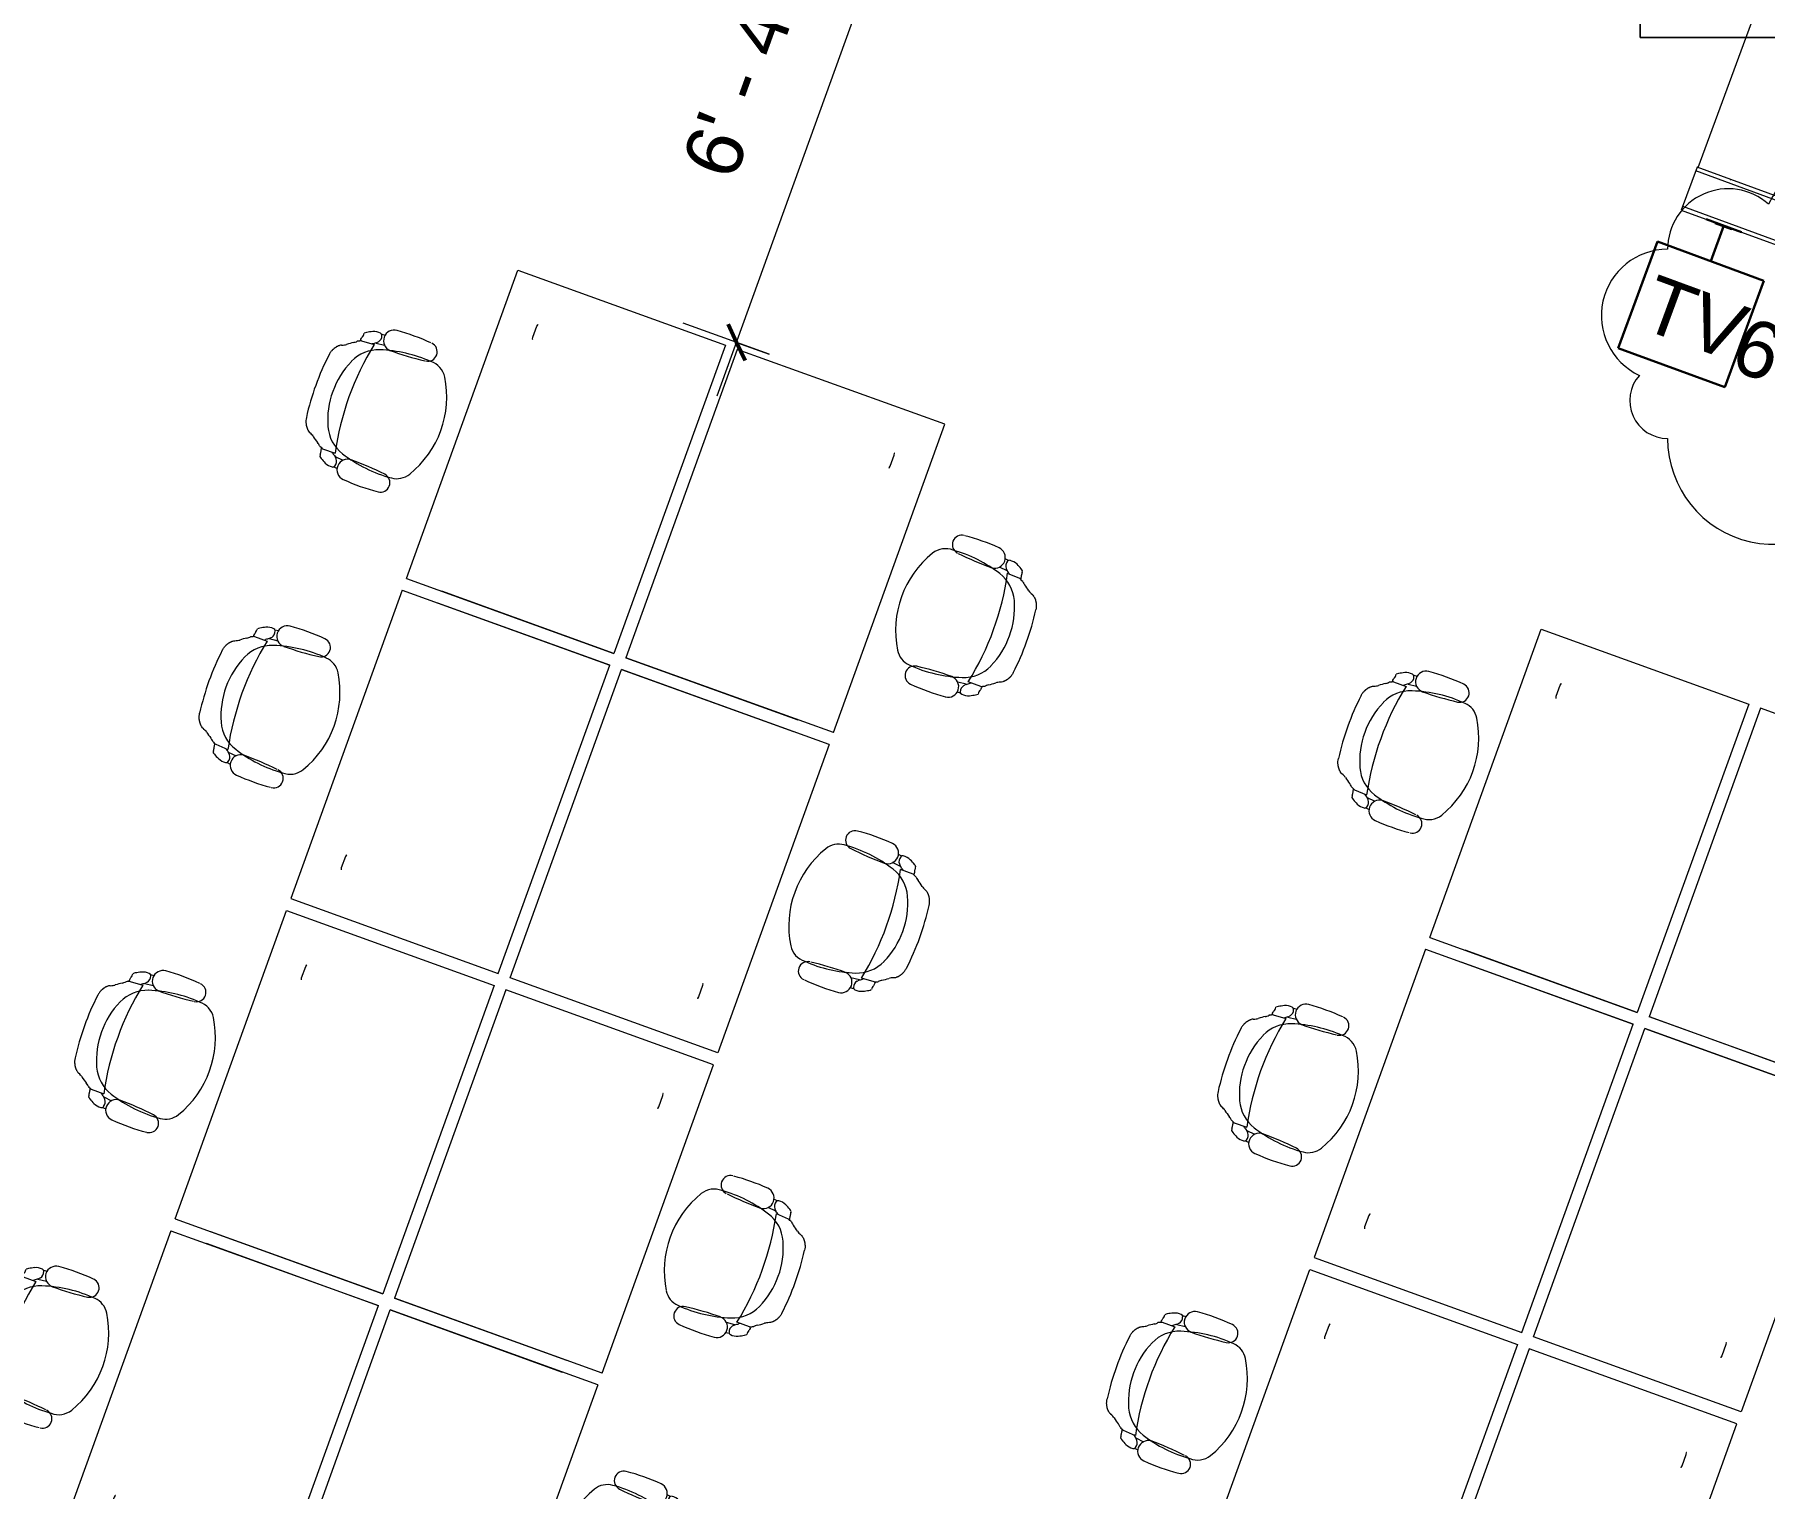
# Model space of a CAD drawing. Header units: inches. Extents: x -2349 to 1043, y -456 to 2193.
# Drawn here: x -361 to -86.7, y 107.3 to 337.9 of the extents above; entities that cross this region are included whole.
import ezdxf

# ---------------------------------------------------------------- set-up
doc = ezdxf.new("R2010")
doc.units = ezdxf.units.IN
doc.header["$MEASUREMENT"] = 0
for name, color, linetype, lineweight in [('A-ANNO-DIMS', 211, 'Continuous', 9), ('A-ANNO-DIMS-96', 211, 'Continuous', 9), ('A-ANNO-NOTE', 131, 'Continuous', 30), ('A-AREA-IDEN', 2, 'Continuous', 9), ('A-DETL', 90, 'Continuous', 9), ('A-WALL', 113, 'Continuous', 13), ('A-WALL-PATT', 111, 'Continuous', 13), ('E-ELEC-FIXT', 91, 'Continuous', 9), ('G-ANNO-REVC', 71, 'Continuous', 9), ('I-FURN', 30, 'Continuous', 9), ('I-WALL', 2, 'Continuous', 13)]:
    doc.layers.add(name, color=color, linetype=linetype, lineweight=lineweight)
doc.styles.add('Swis721 Lt BT', font='swissl.ttf', dxfattribs={"height": 9})
doc.dimstyles.new('OTJ_-_3_32__Linear_-1__precision', dxfattribs={"dimscale": 12, "dimtxt": 9.497835, "dimasz": 0.375, "dimexe": 0.75, "dimexo": 0.5, "dimgap": 0.5, "dimtad": 1, "dimdec": 0, "dimzin": 3, "dimdsep": 46, "dimlunit": 4, "dimtxsty": 'Swis721 Lt BT', "dimblk1": 'OBLIQUE', "dimblk2": 'OBLIQUE', "dimsah": 1, "dimcen": 0.09, "dimdle": 0.75, "dimazin": 0, "dimtfac": 1, "dimtdec": 4, "dimtix": 1, "dimtmove": 0, "dimatfit": 3, "dimfxl": 1, "dimtvp": 1, "dimtfill": 1, "dimfrac": 2, "dimtolj": 1, "dimtzin": 0, "dimarcsym": 2})

# ---------------------------------------------------------------- blocks, each defined once
blk = doc.blocks.new('Steelcase - Ology - Desk Electric - Rectangular - 29__ D - 52_ x 35_-7821971-7TH FLOOR POWER _ SIGNAL')
at = {"layer": 'I-FURN'}
for p, q in [((-29, 23.78), (-29, -11.22)), ((-29, 23.78), (23, 23.78)), ((23, 23.78), (23, -11.22)), ((23, -11.22), (-29, -11.22))]:
    blk.add_line(p, q, dxfattribs=at)
blk = doc.blocks.new('Steelcase - Ology - Desk Electric - Base - Rectangular - 29__ D - 34__ W - 76__ W-7821973-7TH FLOOR POWER _ SIGNAL')
at = {"layer": 'I-FURN'}
for p, q in [((-28.68, -11.22), (-28.68, 17.78)), ((13.8, 17.83), (14.11, 17.9)), ((13.8, 17.79), (13.8, 17.83)), ((14.11, 17.9), (16.01, 17.9)), ((16.01, 17.9), (16.31, 17.83)), ((16.31, 17.83), (16.31, 17.79))]:
    blk.add_line(p, q, dxfattribs=at)
blk = doc.blocks.new('Steelcase - Seating - Series 1 - Task Chair - Task Chair-7826191-7TH FLOOR POWER _ SIGNAL')
at = {"layer": 'I-FURN'}
for p, q in [((-11.19, 5.22), (-11.25, 5.79)), ((-9.56, 4.85), (-9.71, 6.23)), ((9.56, 4.85), (9.71, 6.22)), ((11.19, 5.22), (11.25, 5.79)), ((-9.88, 5.14), (-9.56, 4.85)), ((-9.09, 2.55), (-9.22, 4.65)), ((9.09, 2.55), (9.09, 4.68)), ((9.2, 4.34), (9.09, 4.19)), ((9.88, 5.14), (9.56, 4.85)), ((-10.17, 2.55), (-10.38, 2.55)), ((10.17, 2.55), (10.38, 2.55))]:
    blk.add_line(p, q, dxfattribs=at)
for centre, radius, start, end in [((0, 3.46), 15.77, 58.7484, 121.2516), ((-6.5, 14.17), 3.24, 121.2516, 182.5329), ((6.5, 14.16), 3.25, 4.2769, 58.7484), ((-11.04, 13.04), 1.5, 6.6891, 175.0013), ((11.73, 12.42), 21.53, 175.7231, 197.8999), ((-12.1, 12.55), 21.92, 342.1001, 4.8659), ((11.04, 13.04), 1.5, 4.9987, 173.3109), ((22.73, 9.96), 35.4, 175.0013, 184.2771), ((-61.01, 7.05), 51.82, 0.295, 6.6891), ((61.01, 7.18), 51.82, 173.3109, 179.7112), ((-22.73, 10.08), 35.4, 355.485, 4.9987), ((-10.88, 7.44), 1.69, 184.2771, 355.7229), ((-3.05, 7.65), 6, 197.8999, 245.746), ((3.05, 7.65), 6, 294.254, 342.1001), ((10.88, 7.43), 1.68, 179.7112, 355.485), ((-2.85, 9.17), 7.99, 212.7486, 217.2514), ((-0.12, 48.46), 44.74, 258.2624, 281.8839), ((2.85, 9.17), 7.99, 322.7486, 327.2514), ((0, 14.41), 13.41, 245.746, 294.254)]:
    blk.add_arc(centre, radius, start, end, dxfattribs=at)
for centre, major_axis, ratio, start_param, end_param in [((-9.53, 4.74), (-0.03, 2.1), 0.841362, 1.437975, 2.055322), ((-10.94, 4.92), (0.004, 0.422), 0.857374, 0.293852, 1.396344), ((-8.59, 6.34), (-1.72, 5.94), 0.52706, 1.867354, 2.032914), ((-11.02, 3.62), (0.99, 1.63), 0.718676, 6.150324, 6.997733), ((-9.88, 3.86), (-0.31, 1.61), 0.651034, 2.090555, 2.375013), ((11.02, 3.62), (-0.99, 1.63), 0.718676, 5.568638, 6.416046), ((9.88, 3.86), (0.31, 1.61), 0.651034, 3.908172, 4.192631), ((8.59, 6.34), (1.72, 5.94), 0.52706, 4.250271, 4.415832), ((10.94, 4.92), (-0.004, 0.422), 0.857374, 4.886841, 5.989333), ((9.53, 4.74), (0.03, 2.1), 0.841362, 4.227863, 4.84521), ((2.41, -4.34), (-12.7, 6.86), 0.060387, 6.047601, 6.170681), ((14.26, -36.92), (-23.61, 40.36), 0.024762, 0.196185, 0.257818), ((-4.52, -16.42), (-4.45, 18.42), 0.085659, 6.08302, 6.197318), ((-4.27, -16.52), (-4.71, 18.52), 0.083254, 6.023824, 6.082104), ((86.51, 0.26), (-95.89, 4.54), 0.22439, 0.152414, 0.195437), ((-7.15, -5.5), (-0.87, 6.2), 0.154562, 5.723362, 6.025046), ((7.16, -5.51), (0.87, 6.2), 0.154825, 0.257987, 0.559064), ((-86.51, 0.11), (95.89, 4.68), 0.223967, 6.087389, 6.130455), ((4.31, -16.54), (4.67, 18.53), 0.08384, 0.18012, 0.258824), ((4.62, -16.47), (4.35, 18.45), 0.086501, 0.088023, 0.178733), ((-14.1, -37.05), (23.45, 40.49), 0.023763, 6.024156, 6.086879), ((-2.41, -4.34), (12.7, 6.86), 0.060387, 0.112505, 0.235585), ((0.01, 31.09), (-37.17, 0.02), 0.886583, 1.428196, 1.714006)]:
    blk.add_ellipse(centre, major_axis=major_axis, ratio=ratio, start_param=start_param, end_param=end_param, dxfattribs=at)
for points, knots in [([(-9, 2.35), (-9.06, 2.35), (-9.17, 2.37), (-9.39, 2.4), (-9.6, 2.44), (-9.74, 2.47), (-9.81, 2.49), (-9.84, 2.5), (-9.85, 2.5)], [0, 0, 0, 0, 0.142857, 0.285714, 0.571429, 0.785714, 0.892857, 1, 1, 1, 1]), ([(9, 2.35), (9.06, 2.35), (9.17, 2.37), (9.39, 2.4), (9.6, 2.44), (9.74, 2.47), (9.81, 2.49), (9.84, 2.5), (9.85, 2.5)], [0, 0, 0, 0, 0.142857, 0.285714, 0.571429, 0.785714, 0.892857, 1, 1, 1, 1]), ([(-7.38, -0.17), (-7.35, -0.26), (-7.27, -0.4), (-7.14, -0.56), (-7.05, -0.66), (-6.98, -0.73), (-6.91, -0.8), (-6.83, -0.86), (-6.74, -0.93), (-6.65, -1), (-6.56, -1.06), (-6.46, -1.12), (-6.36, -1.18), (-6.25, -1.24), (-6.14, -1.29), (-5.99, -1.35), (-5.72, -1.45), (-5.46, -1.5), (-5.29, -1.53)], [-1, -1, -1, -1, -0.833333, -0.75, -0.708333, -0.666667, -0.625, -0.583333, -0.541667, -0.5, -0.458333, -0.416667, -0.375, -0.333333, -0.291667, -0.25, -0.166667, 0, 0, 0, 0]), ([(5.29, -1.53), (5.46, -1.51), (5.72, -1.45), (5.99, -1.36), (6.14, -1.29), (6.25, -1.24), (6.36, -1.19), (6.46, -1.13), (6.56, -1.07), (6.65, -1), (6.74, -0.94), (6.83, -0.87), (6.91, -0.8), (6.98, -0.73), (7.05, -0.66), (7.14, -0.57), (7.27, -0.4), (7.35, -0.26), (7.38, -0.18)], [-1, -1, -1, -1, -0.833333, -0.75, -0.708333, -0.666667, -0.625, -0.583333, -0.541667, -0.5, -0.458333, -0.416667, -0.375, -0.333333, -0.291667, -0.25, -0.166667, 0, 0, 0, 0])]:
    blk.add_open_spline(points, degree=3, knots=knots, dxfattribs=at)
blk = doc.blocks.new('Steelcase - Ology - Desk Electric - Rectangular - 29__ D - 52_ x 35_-7821944-7TH FLOOR POWER _ SIGNAL')
at = {"layer": 'I-FURN'}
for p, q in [((-29, -23.78), (-29, 11.22)), ((23, 11.22), (-29, 11.22)), ((23, -23.78), (23, 11.22)), ((-29, -23.78), (23, -23.78))]:
    blk.add_line(p, q, dxfattribs=at)
blk = doc.blocks.new('Steelcase - Ology - Desk Electric - Base - Rectangular - 29__ D - 34__ W - 76__ W-7821946-7TH FLOOR POWER _ SIGNAL')
at = {"layer": 'I-FURN'}
for p, q in [((-28.68, 11.22), (-28.68, -17.78)), ((13.8, -17.79), (13.8, -17.83)), ((13.8, -17.83), (14.11, -17.9)), ((14.11, -17.9), (16.01, -17.9)), ((16.01, -17.9), (16.31, -17.83)), ((16.31, -17.83), (16.31, -17.79))]:
    blk.add_line(p, q, dxfattribs=at)
blk = doc.blocks.new('Steelcase - Seating - Series 1 - Task Chair - Task Chair-7826190-7TH FLOOR POWER _ SIGNAL')
at = {"layer": 'I-FURN'}
for p, q in [((-10.17, -2.55), (-10.38, -2.55)), ((-9.09, -2.55), (-9.22, -4.65)), ((9.09, -2.55), (9.09, -4.68)), ((10.17, -2.55), (10.38, -2.55)), ((-11.19, -5.22), (-11.25, -5.79)), ((-9.88, -5.14), (-9.56, -4.85)), ((-9.56, -4.85), (-9.71, -6.23)), ((9.2, -4.34), (9.09, -4.19)), ((9.88, -5.14), (9.56, -4.85)), ((9.56, -4.85), (9.71, -6.22)), ((11.19, -5.22), (11.25, -5.79))]:
    blk.add_line(p, q, dxfattribs=at)
for centre, radius, start, end in [((-3.05, -7.65), 6, 114.254, 162.1001), ((0, -14.41), 13.41, 65.746, 114.254), ((3.05, -7.65), 6, 17.8999, 65.746), ((-2.85, -9.17), 7.99, 142.7486, 147.2514), ((-0.12, -48.46), 44.74, 78.1161, 101.7376), ((2.85, -9.17), 7.99, 32.7486, 37.2514), ((22.73, -9.96), 35.4, 175.7229, 184.9987), ((-10.88, -7.44), 1.69, 4.2771, 175.7229), ((11.73, -12.42), 21.53, 162.1001, 184.2769), ((-61.01, -7.05), 51.82, 353.3109, 359.705), ((-12.1, -12.55), 21.92, 355.1341, 17.8999), ((10.88, -7.43), 1.68, 4.515, 180.2888), ((61.01, -7.18), 51.82, 180.2888, 186.6891), ((-22.73, -10.08), 35.4, 355.0013, 4.515), ((-11.04, -13.04), 1.5, 184.9987, 353.3109), ((11.04, -13.04), 1.5, 186.6891, 355.0013), ((-6.5, -14.17), 3.24, 177.4671, 238.7484), ((6.5, -14.16), 3.25, 301.2516, 355.7231), ((0, -3.46), 15.77, 238.7484, 301.2516)]:
    blk.add_arc(centre, radius, start, end, dxfattribs=at)
for centre, major_axis, ratio, start_param, end_param in [((-7.15, 5.5), (0.87, 6.2), 0.154562, 3.399732, 3.701416), ((0.01, -31.09), (37.17, 0.02), 0.886583, 1.427587, 1.713397), ((7.16, 5.51), (-0.87, 6.2), 0.154825, 2.582529, 2.883606), ((-9.88, -3.86), (0.31, 1.61), 0.651034, 0.76658, 1.051038), ((2.41, 4.34), (12.7, 6.86), 0.060387, 3.254097, 3.377177), ((14.26, 36.92), (23.61, 40.36), 0.024762, 2.883774, 2.945408), ((-4.52, 16.42), (4.45, 18.42), 0.085659, 3.22746, 3.341758), ((-4.27, 16.52), (4.71, 18.52), 0.083254, 3.342674, 3.400954), ((86.51, -0.26), (95.89, 4.54), 0.22439, 2.946156, 2.989179), ((-86.51, -0.11), (-95.89, 4.68), 0.223967, 3.294323, 3.337389), ((4.31, 16.54), (-4.67, 18.53), 0.08384, 2.882769, 2.961473), ((4.62, 16.47), (-4.35, 18.45), 0.086501, 2.96286, 3.053569), ((-14.1, 37.05), (-23.45, 40.49), 0.023763, 3.337899, 3.400622), ((-2.41, 4.34), (-12.7, 6.86), 0.060387, 2.906008, 3.029088), ((9.88, -3.86), (-0.31, 1.61), 0.651034, 5.232147, 5.516606), ((-9.53, -4.74), (0.03, 2.1), 0.841362, 1.08627, 1.703617), ((-10.94, -4.92), (-0.004, 0.422), 0.857374, 1.745249, 2.84774), ((-8.59, -6.34), (1.72, 5.94), 0.52706, 1.108678, 1.274239), ((-11.02, -3.62), (-0.99, 1.63), 0.718676, 2.427045, 3.274454), ((11.02, -3.62), (0.99, 1.63), 0.718676, 3.008732, 3.85614), ((8.59, -6.34), (-1.72, 5.94), 0.52706, 5.008946, 5.174507), ((10.94, -4.92), (0.004, 0.422), 0.857374, 3.435445, 4.537937), ((9.53, -4.74), (-0.03, 2.1), 0.841362, 4.579568, 5.196915)]:
    blk.add_ellipse(centre, major_axis=major_axis, ratio=ratio, start_param=start_param, end_param=end_param, dxfattribs=at)
for points, knots in [([(-7.38, 0.17), (-7.35, 0.26), (-7.27, 0.4), (-7.14, 0.56), (-7.05, 0.66), (-6.98, 0.73), (-6.91, 0.8), (-6.83, 0.86), (-6.74, 0.93), (-6.65, 1), (-6.56, 1.06), (-6.46, 1.12), (-6.36, 1.18), (-6.25, 1.24), (-6.14, 1.29), (-5.99, 1.35), (-5.72, 1.45), (-5.46, 1.5), (-5.29, 1.53)], [-1, -1, -1, -1, -0.833333, -0.75, -0.708333, -0.666667, -0.625, -0.583333, -0.541667, -0.5, -0.458333, -0.416667, -0.375, -0.333333, -0.291667, -0.25, -0.166667, 0, 0, 0, 0]), ([(5.29, 1.53), (5.46, 1.51), (5.72, 1.45), (5.99, 1.36), (6.14, 1.29), (6.25, 1.24), (6.36, 1.19), (6.46, 1.13), (6.56, 1.07), (6.65, 1), (6.74, 0.94), (6.83, 0.87), (6.91, 0.8), (6.98, 0.73), (7.05, 0.66), (7.14, 0.57), (7.27, 0.4), (7.35, 0.26), (7.38, 0.18)], [-1, -1, -1, -1, -0.833333, -0.75, -0.708333, -0.666667, -0.625, -0.583333, -0.541667, -0.5, -0.458333, -0.416667, -0.375, -0.333333, -0.291667, -0.25, -0.166667, 0, 0, 0, 0]), ([(-9, -2.35), (-9.06, -2.35), (-9.17, -2.37), (-9.39, -2.4), (-9.6, -2.44), (-9.74, -2.47), (-9.81, -2.49), (-9.84, -2.5), (-9.85, -2.5)], [0, 0, 0, 0, 0.142857, 0.285714, 0.571429, 0.785714, 0.892857, 1, 1, 1, 1]), ([(9, -2.35), (9.06, -2.35), (9.17, -2.37), (9.39, -2.4), (9.6, -2.44), (9.74, -2.47), (9.81, -2.49), (9.84, -2.5), (9.85, -2.5)], [0, 0, 0, 0, 0.142857, 0.285714, 0.571429, 0.785714, 0.892857, 1, 1, 1, 1])]:
    blk.add_open_spline(points, degree=3, knots=knots, dxfattribs=at)
blk = doc.blocks.new('PS - Junction Box _Wall Base_ - TV-V84-7TH FLOOR POWER _ SIGNAL')
at = {"layer": 'E-ELEC-FIXT'}
for p, q in [((-406.39, 421.23), (-406.46, 421.06)), ((-403.87, 420.12), (-406.46, 421.06)), ((-403.87, 420.12), (-403.81, 420.3))]:
    blk.add_line(p, q, dxfattribs=at)
blk = doc.blocks.new('Room Tag - Room Name and Number-3379422-7TH FLOOR POWER _ SIGNAL')
at = {"layer": 'A-AREA-IDEN'}
for p, q in [((-0.1881, -0.1636), (-0.1881, -0.0018)), ((-0.1881, -0.0018), (0.1869, -0.0018)), ((0.1869, -0.0018), (-0.1881, -0.0018)), ((-0.1881, -0.0018), (-0.1881, -0.1636)), ((0.1869, -0.0018), (0.1869, -0.1636)), ((0.1869, -0.1636), (0.1869, -0.0018)), ((0.1869, -0.1636), (-0.1881, -0.1636)), ((-0.1881, -0.1636), (0.1869, -0.1636))]:
    blk.add_line(p, q, dxfattribs=at)
blk = doc.blocks.new('Family - ___-9769378-7TH FLOOR POWER _ SIGNAL')
at = {"layer": 'G-ANNO-REVC'}
for centre, radius, start, end in [((-385.29, 424.88), 16.8, 0, 154.7912), ((-406.89, 424.88), 9.6, 48.1897, 180), ((-416.49, 405.98), 18.9, 90, 244.7912), ((-368.49, 414.08), 10.8, 318.1897, 90), ((-368.49, 389.78), 18.9, 270, 64.7912), ((-416.49, 381.68), 10.8, 138.1897, 270), ((-399.69, 370.88), 16.8, 180, 334.7912), ((-378.09, 370.88), 9.6, 228.1897, 360), ((-70.86, 303.83), 16.8, 360, 154.7912), ((-92.46, 303.83), 9.6, 48.1897, 180), ((-102.06, 293.33), 10.5, 90, 244.7912), ((-54.06, 297.83), 6, 318.1897, 90), ((-54.06, 284.33), 10.5, 270, 64.7912), ((-102.06, 279.83), 6, 138.1897, 270), ((-85.26, 273.83), 16.8, 180, 334.7912), ((-63.66, 273.83), 9.6, 228.1897, 360)]:
    blk.add_arc(centre, radius, start, end, dxfattribs=at)
blk = doc.blocks.new('DIMBLOCK1-7TH FLOOR POWER _ SIGNAL')
at = {"layer": 'A-ANNO-DIMS-96'}
for p, q in [((-252.77, 280.6), (-220.68, 369.46)), ((-221.09, 360.04), (-232.2, 364.05)), ((-223.74, 360.99), (-221.09, 360.04)), ((-244.56, 287.21), (-258.18, 292.12)), ((-249.71, 289.07), (-244.56, 287.21))]:
    blk.add_line(p, q, dxfattribs=at)
at = {"layer": 'A-ANNO-DIMS-96', "lineweight": 50}
for p, q in [((-223.74, 360.99), (-225.09, 363.87)), ((-223.74, 360.99), (-222.39, 358.11)), ((-249.71, 289.07), (-251.06, 291.95)), ((-249.71, 289.07), (-248.36, 286.19))]:
    blk.add_line(p, q, dxfattribs=at)
at = {"layer": 'A-ANNO-DIMS-96', "color": 0, "insert": (-258.61, 317.46), "char_height": 9, "width": 34.9159, "attachment_point": 1, "rotation": 70.146, "line_spacing_factor": 1.005062, "style": 'Swis721 Lt BT', "bg_fill": 3, "box_fill_scale": 1.25, "bg_fill_color": 256, "bg_fill_true_color": 13158600, "bg_fill_transparency": 0}
blk.add_mtext('6\' - 4"', dxfattribs=at)
blk = doc.blocks.new('_Oblique')
at = {"color": 0, "linetype": 'ByBlock', "lineweight": -2}
blk.add_line((-0.5, -0.5), (0.5, 0.5), dxfattribs=at)

msp = doc.modelspace()

# ---------------------------------------------------------------- hatches: boundary and pattern name
at = {"layer": 'A-WALL-PATT', "lineweight": 9}
h = msp.add_hatch(dxfattribs=at)
h.set_pattern_fill('FP_1', color=256, style=0, pattern_type=2)
h.set_pattern_definition([(0, (0, 0), (30.72, 7.68), [1.267, -21.773, 1.267, -21.773, -122.88]), (0, (0, 0), (30.72, 7.68), [-46.08, 1.267, -44.813, 1.267, -21.773, -53.76]), (0, (0, 0), (30.72, 7.68), [-115.2, 1.267, -14.093, 1.267, -37.133]), (120, (11.52, 3.84), (-22.01108, 22.7643), [1.267, -21.773, 1.267, -21.773, -122.88]), (120, (11.52, 3.84), (-22.01108, 22.7643), [-46.08, 1.267, -44.813, 1.267, -21.773, -53.76]), (120, (11.52, 3.84), (-22.01108, 22.7643), [-115.2, 1.267, -14.093, 1.267, -37.133]), (240, (15.36, 19.2), (-8.70892, -30.4443), [1.267, -21.773, 1.267, -21.773, -122.88]), (240, (15.36, 19.2), (-8.70892, -30.4443), [-46.08, 1.267, -44.813, 1.267, -21.773, -53.76]), (240, (15.36, 19.2), (-8.70892, -30.4443), [-115.2, 1.267, -14.093, 1.267, -37.133])])
h.paths.add_polyline_path([(-36.37, 293.77), (-36.15, 294.35), (-97.38, 316.86), (-97.59, 316.28), (-36.74, 293.9)], flags=0)

# ---------------------------------------------------------------- linework, layer by layer
at = {"layer": 'A-ANNO-NOTE'}
for p, q in [((-95.96, 308.62), (-90.33, 306.55)), ((-93.15, 307.58), (-95.22, 301.95)), ((-103.66, 305.06), (-109.88, 288.16)), ((-86.77, 298.85), (-103.66, 305.06)), ((-92.98, 281.95), (-86.77, 298.85)), ((-109.88, 288.16), (-92.98, 281.95))]:
    msp.add_line(p, q, dxfattribs=at)
at = {"layer": 'A-DETL', "lineweight": 13}
msp.add_line((-97.22, 316.8), (-69.09, 393.3), dxfattribs=at)
at = {"layer": 'A-WALL'}
for p, q in [((-34.02, 292.91), (-97.59, 316.28)), ((-36.09, 287.27), (-99.66, 310.64))]:
    msp.add_line(p, q, dxfattribs=at)
at = {"layer": 'I-WALL'}
for p, q in [((-97.38, 316.86), (-99.88, 310.06)), ((-36.74, 294.57), (-97.38, 316.86)), ((-99.88, 310.06), (-35.72, 286.47))]:
    msp.add_line(p, q, dxfattribs=at)

# ---------------------------------------------------------------- block references
at = {"layer": 'A-AREA-IDEN', "xscale": 95.99999999999994, "yscale": 95.99999999999994, "zscale": 95.99999999999994}
msp.add_blockref('Room Tag - Room Name and Number-3379422-7TH FLOOR POWER _ SIGNAL', (-88.36, 353.12), dxfattribs=at)
at = {"layer": 'E-ELEC-FIXT', "rotation": 359.6693212160674}
msp.add_blockref('PS - Junction Box _Wall Base_ - TV-V84-7TH FLOOR POWER _ SIGNAL', (309.52, -115.51), dxfattribs=at)
at = {"layer": 'G-ANNO-REVC'}
msp.add_blockref('Family - ___-9769378-7TH FLOOR POWER _ SIGNAL', (0, 0), dxfattribs=at)
at = {"layer": 'I-FURN'}
for name, p, rotation in [('Steelcase - Ology - Desk Electric - Rectangular - 29__ D - 52_ x 35_-7821971-7TH FLOOR POWER _ SIGNAL', (-269.85, 270.82), 70.14595711552278), ('Steelcase - Seating - Series 1 - Task Chair - Task Chair-7826191-7TH FLOOR POWER _ SIGNAL', (-314.69, 281.62), 250.1459571155221), ('Steelcase - Ology - Desk Electric - Base - Rectangular - 29__ D - 34__ W - 76__ W-7821973-7TH FLOOR POWER _ SIGNAL', (-269.96, 270.52), 70.14595711552278), ('Steelcase - Ology - Desk Electric - Rectangular - 29__ D - 52_ x 35_-7821944-7TH FLOOR POWER _ SIGNAL', (-246.87, 262.52), 70.14595711552313), ('Steelcase - Ology - Desk Electric - Base - Rectangular - 29__ D - 34__ W - 76__ W-7821946-7TH FLOOR POWER _ SIGNAL', (-246.97, 262.22), 70.14595711552313), ('Steelcase - Seating - Series 1 - Task Chair - Task Chair-7826190-7TH FLOOR POWER _ SIGNAL', (-205.47, 242.18), 250.1459571155238), ('Steelcase - Ology - Desk Electric - Rectangular - 29__ D - 52_ x 35_-7821944-7TH FLOOR POWER _ SIGNAL', (-290.23, 214.39), 250.1459571155232), ('Steelcase - Seating - Series 1 - Task Chair - Task Chair-7826190-7TH FLOOR POWER _ SIGNAL', (-331.62, 234.73), 70.14595711552388), ('Steelcase - Ology - Desk Electric - Base - Rectangular - 29__ D - 34__ W - 76__ W-7821946-7TH FLOOR POWER _ SIGNAL', (-290.12, 214.69), 250.1459571155232), ('Steelcase - Ology - Desk Electric - Rectangular - 29__ D - 52_ x 35_-7821971-7TH FLOOR POWER _ SIGNAL', (-107.56, 213.88), 70.1459571155225), ('Steelcase - Seating - Series 1 - Task Chair - Task Chair-7826190-7TH FLOOR POWER _ SIGNAL', (-151.03, 227.53), 70.145957115523), ('Steelcase - Ology - Desk Electric - Rectangular - 29__ D - 52_ x 35_-7821971-7TH FLOOR POWER _ SIGNAL', (-267.24, 206.09), 250.1459571155229), ('Steelcase - Ology - Desk Electric - Base - Rectangular - 29__ D - 34__ W - 76__ W-7821973-7TH FLOOR POWER _ SIGNAL', (-267.13, 206.39), 250.1459571155229), ('Steelcase - Ology - Desk Electric - Base - Rectangular - 29__ D - 34__ W - 76__ W-7821973-7TH FLOOR POWER _ SIGNAL', (-107.67, 213.58), 70.1459571155225), ('Steelcase - Ology - Desk Electric - Rectangular - 29__ D - 52_ x 35_-7821944-7TH FLOOR POWER _ SIGNAL', (-84.57, 205.58), 70.14595711552288), ('Steelcase - Ology - Desk Electric - Base - Rectangular - 29__ D - 34__ W - 76__ W-7821946-7TH FLOOR POWER _ SIGNAL', (-84.68, 205.28), 70.14595711552288), ('Steelcase - Seating - Series 1 - Task Chair - Task Chair-7826191-7TH FLOOR POWER _ SIGNAL', (-222.4, 195.3), 70.1459571155222), ('Steelcase - Ology - Desk Electric - Rectangular - 29__ D - 52_ x 35_-7821971-7TH FLOOR POWER _ SIGNAL', (-306.53, 169.24), 70.14595711552235), ('Steelcase - Seating - Series 1 - Task Chair - Task Chair-7826191-7TH FLOOR POWER _ SIGNAL', (-351.37, 180.03), 250.1459571155217), ('Steelcase - Ology - Desk Electric - Rectangular - 29__ D - 52_ x 35_-7821944-7TH FLOOR POWER _ SIGNAL', (-127.94, 157.45), 250.1459571155231), ('Steelcase - Ology - Desk Electric - Base - Rectangular - 29__ D - 34__ W - 76__ W-7821973-7TH FLOOR POWER _ SIGNAL', (-306.64, 168.94), 70.14595711552235), ('Steelcase - Ology - Desk Electric - Base - Rectangular - 29__ D - 34__ W - 76__ W-7821946-7TH FLOOR POWER _ SIGNAL', (-127.83, 157.75), 250.1459571155231), ('Steelcase - Seating - Series 1 - Task Chair - Task Chair-7826191-7TH FLOOR POWER _ SIGNAL', (-170.11, 174.71), 250.1459571155225), ('Steelcase - Ology - Desk Electric - Rectangular - 29__ D - 52_ x 35_-7821944-7TH FLOOR POWER _ SIGNAL', (-283.54, 160.94), 70.14595711552269), ('Steelcase - Ology - Desk Electric - Base - Rectangular - 29__ D - 34__ W - 76__ W-7821946-7TH FLOOR POWER _ SIGNAL', (-283.65, 160.64), 70.14595711552269), ('Steelcase - Ology - Desk Electric - Rectangular - 29__ D - 52_ x 35_-7821971-7TH FLOOR POWER _ SIGNAL', (-104.95, 149.14), 250.1459571155227), ('Steelcase - Ology - Desk Electric - Base - Rectangular - 29__ D - 34__ W - 76__ W-7821973-7TH FLOOR POWER _ SIGNAL', (-104.84, 149.45), 250.1459571155227), ('Steelcase - Seating - Series 1 - Task Chair - Task Chair-7826190-7TH FLOOR POWER _ SIGNAL', (-242.15, 140.6), 250.1459571155234), ('Steelcase - Ology - Desk Electric - Rectangular - 29__ D - 52_ x 35_-7821944-7TH FLOOR POWER _ SIGNAL', (-326.91, 112.81), 250.1459571155229), ('Steelcase - Seating - Series 1 - Task Chair - Task Chair-7826190-7TH FLOOR POWER _ SIGNAL', (-368.3, 133.15), 70.14595711552352), ('Steelcase - Ology - Desk Electric - Base - Rectangular - 29__ D - 34__ W - 76__ W-7821946-7TH FLOOR POWER _ SIGNAL', (-326.8, 113.11), 250.1459571155229), ('Steelcase - Ology - Desk Electric - Rectangular - 29__ D - 52_ x 35_-7821971-7TH FLOOR POWER _ SIGNAL', (-144.24, 112.3), 70.14595711552214), ('Steelcase - Seating - Series 1 - Task Chair - Task Chair-7826190-7TH FLOOR POWER _ SIGNAL', (-187.71, 125.95), 70.14595711552263), ('Steelcase - Ology - Desk Electric - Rectangular - 29__ D - 52_ x 35_-7821971-7TH FLOOR POWER _ SIGNAL', (-303.92, 104.51), 250.1459571155224), ('Steelcase - Ology - Desk Electric - Base - Rectangular - 29__ D - 34__ W - 76__ W-7821973-7TH FLOOR POWER _ SIGNAL', (-303.81, 104.81), 250.1459571155224), ('Steelcase - Ology - Desk Electric - Base - Rectangular - 29__ D - 34__ W - 76__ W-7821973-7TH FLOOR POWER _ SIGNAL', (-144.35, 112), 70.14595711552214), ('Steelcase - Ology - Desk Electric - Rectangular - 29__ D - 52_ x 35_-7821944-7TH FLOOR POWER _ SIGNAL', (-121.25, 104), 70.1459571155225), ('Steelcase - Ology - Desk Electric - Base - Rectangular - 29__ D - 34__ W - 76__ W-7821946-7TH FLOOR POWER _ SIGNAL', (-121.36, 103.7), 70.1459571155225), ('Steelcase - Seating - Series 1 - Task Chair - Task Chair-7826191-7TH FLOOR POWER _ SIGNAL', (-259.08, 93.72), 70.14595711552182)]:
    msp.add_blockref(name, p, dxfattribs=dict(at, rotation=rotation))

# ---------------------------------------------------------------- texts
at = {"layer": 'A-ANNO-NOTE', "lineweight": 9, "char_height": 9, "attachment_point": 1, "rotation": 339.8153, "style": 'Swis721 Lt BT'}
for s, insert, width in [('TV', (-103.73, 299.94), 16.968), ('60"', (-89.45, 293.41), 20.604)]:
    msp.add_mtext(s, dxfattribs=dict(at, insert=insert, width=width))

# ---------------------------------------------------------------- next in the draw order: dimensions: what is measured, and where the dimension line sits
at = {"layer": 'A-ANNO-DIMS'}
dim = msp.add_linear_dim(base=(-223.74, 360.99), p1=(-250.21, 289.25), p2=(-226.73, 362.07), angle=70.146, dimstyle='OTJ_-_3_32__Linear_-1__precision', override={"dimpost": '<>', "dimfxl": 76.518249}, dxfattribs=at)
dim.commit()
dim.dimension.update_dxf_attribs({"geometry": 'DIMBLOCK1-7TH FLOOR POWER _ SIGNAL', "text_midpoint": (-246.72, 328.64)})

doc.saveas('drawing.dxf')
